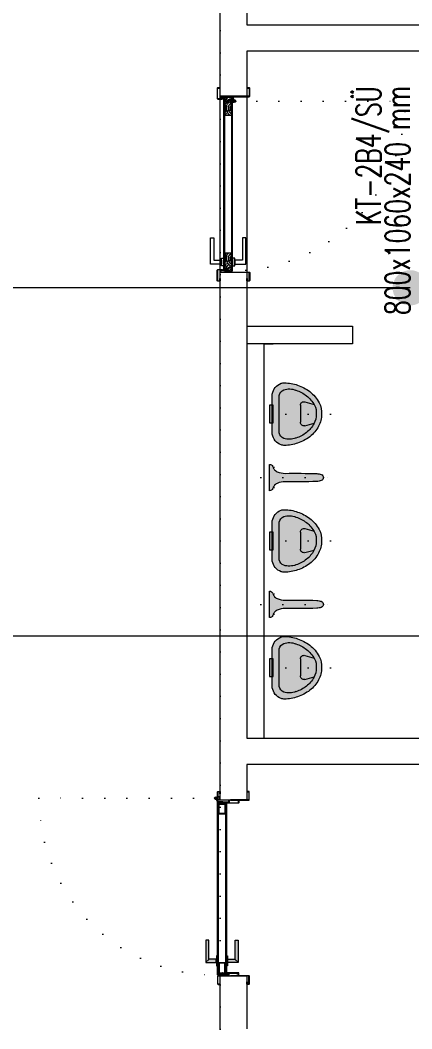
# Model space of a CAD drawing. Header units: metres. Extents: x -17822 to 152406, y -4219 to 19791.
# Drawn here: x 3547 to 3769, y 2480 to 3053 of the extents above; entities that cross this region are included whole.
import ezdxf

# ---------------------------------------------------------------- set-up
doc = ezdxf.new("R2010")
doc.units = ezdxf.units.M
doc.header["$LTSCALE"] = 100
doc.header["$MEASUREMENT"] = 0
doc.linetypes.add('DOT2', pattern=[0.125, 0, -0.125])
doc.linetypes.add('HIDDEN', pattern=[0.375, 0.25, -0.125])
doc.layers.get('0').update_dxf_attribs({"color": 9, "lineweight": 9})
for name, color, linetype, lineweight in [('00', 9, 'Continuous', 9), ('05S', 9, 'Continuous', 9), ('06B', 9, 'Continuous', 9), ('06C @ 1', 9, 'Continuous', 9), ('09', 9, 'Continuous', 9), ('10', 9, 'Continuous', 9), ('12', 9, 'Continuous', 9), ('20', 9, 'DOT2', 9), ('21_mahal200', 9, 'Continuous', 9), ('E-AYDINLATMA VE PRİZ PANOSU', 7, 'Continuous', 30), ('TEFRİŞ', 9, 'Continuous', 9)]:
    doc.layers.add(name, color=color, linetype=linetype, lineweight=lineweight)
doc.styles.add('E-YAZI', font='txttw.shx')
doc.styles.add('MuuM_TEXT-STANDART', font='ARIALN.TTF')
doc.dimstyles.new('MuuM_DIM200', dxfattribs={"dimscale": 20, "dimtxt": 2, "dimasz": 1, "dimexe": 1, "dimexo": 1, "dimgap": 1, "dimtad": 1, "dimdec": 1, "dimrnd": 0.5, "dimdsep": 46, "dimtxsty": 'MuuM_TEXT-STANDART', "dimblk": 'ARCHTICK', "dimcen": 0, "dimdle": 0.15, "dimclrd": 256, "dimclre": 256, "dimclrt": 256, "dimadec": 0, "dimazin": 0, "dimtfac": 5, "dimtdec": 1, "dimtix": 1, "dimtmove": 2, "dimatfit": 3, "dimldrblk": 'DOT', "dimfxl": 3, "dimfxlon": 1, "dimtolj": 1, "dimlwd": -1, "dimlwe": -1, "dimarcsym": 0})

# ---------------------------------------------------------------- blocks, each defined once
blk = doc.blocks.new('gr-p-barel kilitli kapı kolu')
at = {"layer": '05S'}
h = blk.add_hatch(color=256, dxfattribs=at)
h.paths.add_polyline_path([(1.300000000000181, 0.8000000000001818), (-1.300000000000181, 0.8000000000001818), (-1.300000000000181, 0.7000000000002728), (1.300000000000181, 0.7000000000007276)])
h.paths.add_polyline_path([(2.75, 0.7000000000002728), (-2.75, 0.7000000000002728), (-2.75, 0), (2.75, 0)])
h.paths.add_polyline_path([(-11.69999999999709, 4.899999999999181), (-11.699999999998, 6.700000000000728), (0.9000000000005456, 6.700000000000728), (0.8999999999996362, 0.8000000000001818), (-0.8999999999996362, 0.7999999999997272), (-0.8999999999996362, 4.90000000000009)])
at = {"flags": 128}
for points in [[(-0.8999999999996362, 0.8000000000001818), (-0.8999999999996362, 4.900000000000545), (-11.69999999999891, 4.90000000000009), (-11.69999999999891, 6.700000000000273), (0.9000000000005456, 6.700000000000728), (0.8999999999996362, 0.8000000000001818)], [(-0.8000000000001818, 5), (0.8000000000001818, 6.600000000000362)]]:
    blk.add_lwpolyline(points, dxfattribs=at)
blk.add_lwpolyline([(-2.75, 0), (-2.75, 0.6999999999998181), (2.75, 0.7000000000002728), (2.75, 0)])
blk.add_lwpolyline([(-1.300000000000181, 0.7000000000002728), (1.300000000000181, 0.7000000000002728), (1.300000000000181, 0.8000000000001818), (-1.300000000000181, 0.8000000000001818)], close=True)
blk = doc.blocks.new('prf-scr2')
at = {"linetype": 'DOT2', "ltscale": 10}
blk.add_line((0, 0.1857142500000009), (-1e-16, -1.064285649999999), dxfattribs=at)
for p, q in [((0.09163645, -0.2441290999999978), (-0.0916364500000001, -0.2046380999999997)), ((-0.0916364500000001, -0.2439350999999988), (0.09163645, -0.2834260999999969)), ((0.09163645, -0.3231106000000011), (-0.0916364500000001, -0.2836195999999972)), ((-0.0916364500000001, -0.3229165999999964), (0.09163645, -0.3624076000000003)), ((0.09163645, -0.4020920499999989), (-0.0916364500000001, -0.3626011000000005)), ((-0.0916364500000001, -0.4018980999999997), (0.09163645, -0.4413891000000035)), ((0.09163645, -0.481073749999996), (-0.0916364500000001, -0.4415827499999978)), ((-0.0916364500000001, -0.4808798000000082), (0.09163645, -0.5203708500000005)), ((0.09163645, -0.5600555500000042), (-0.0916364500000001, -0.5205644500000006)), ((-0.0916364500000001, -0.5598615499999994), (0.09163645, -0.5993525500000034)), ((0.09163645, -0.6390373000000011), (-0.0916364500000001, -0.5995462500000088)), ((-0.0916364500000001, -0.6388432500000079), (0.09163645, -0.6783342500000061)), ((0.09163645, -0.7180189000000042), (-0.0916364500000001, -0.6785278500000061)), ((-0.0916364500000001, -0.7178253000000041), (0.09163645, -0.7573160000000088)), ((0.0552420499999996, -0.8362981999999988), (-0.0804827000000004, -0.7641103499999986)), ((-0.0690517, -0.7968069000000071), (0.0552420499999996, -0.8362981999999988)), ((0.09163645, -0.1651476000000059), (0, -0.1454021000000068)), ((0, -0.184699100000006), (0.09163645, -0.2044445999999993))]:
    blk.add_line(p, q)
blk.add_lwpolyline([(0.2314285999999996, 0), (-0.2314285999999996, 0), (-0.2314285999999996, -0.0100617499999998), (-0.1200000000000003, -0.1428571000000034), (0.1200000000000003, -0.1428571499999975), (0.2314285999999996, -0.0100617499999999), (0.2314285999999996, 0)], close=True)
for points in [[(0.2314285999999996, -0.0100617499999999), (-0.2314285999999996, -0.0100617499999998)], [(-0.0916364500000001, -0.1428571059091098), (-0.0916364500000001, -0.2046379999999999), (-0.1200003499999994, -0.2210138499999971), (-0.1200003499999994, -0.227559350000007), (-0.0916364500000001, -0.2439350999999988), (-0.0916364500000001, -0.2836194999999975), (-0.1200003499999994, -0.2999953500000004), (-0.1200003499999994, -0.3065408499999989), (-0.0916364500000001, -0.3229165999999964), (-0.0916364500000001, -0.3626010000000008), (-0.1200003499999994, -0.3789767999999981), (-0.1200003499999994, -0.3855223499999965), (-0.0916364500000001, -0.4018980999999997), (-0.0916364500000001, -0.4415827000000036), (-0.1200003499999994, -0.4579585000000009), (-0.1200003499999994, -0.4645040499999994), (-0.0916364500000001, -0.4808798000000082), (-0.0916364500000001, -0.5205644500000006), (-0.1200003499999994, -0.5369402000000038), (-0.1200003499999994, -0.5434858500000077), (-0.0916364500000001, -0.5598615499999994), (-0.0916364500000001, -0.5995461500000033), (-0.1200003499999994, -0.6159219500000006), (-0.1200003499999994, -0.6224674999999991), (-0.0916364500000001, -0.6388432500000079), (-0.0916364500000001, -0.6785278500000061), (-0.1200003499999994, -0.6949041500000078), (-0.1200003499999994, -0.7014492000000077), (-0.0916364500000001, -0.7178253000000041), (-0.0916364500000001, -0.7322130000000074), (-0.0804827000000004, -0.7641103499999986), (-0.0974138499999996, -0.7738857499999995), (-0.0974138499999996, -0.7804311500000041), (-0.0690517, -0.7968069000000071), (-0.0082380000000001, -0.9441533999999989), (-1e-16, -0.95), (0.008237999999999999, -0.9441533999999989), (0.0834733999999997, -0.7555572500000495), (0.09163645, -0.7573160000000088), (0.1200003499999994, -0.7409402999999998), (0.1200003499999994, -0.7343950500000063), (0.09163645, -0.7180189000000042), (0.09163645, -0.6783342500000061), (0.1200003499999994, -0.6619585000000087), (0.1200003499999994, -0.6554130500000043), (0.09163645, -0.6390371500000072), (0.09163645, -0.5993525500000034), (0.1200003499999994, -0.5829768000000002), (0.1200003499999994, -0.5764312499999961), (0.09163645, -0.5600554500000045), (0.09163645, -0.5203708500000005), (0.1200003499999994, -0.5039951500000086), (0.1200003499999994, -0.4974494999999991), (0.09163645, -0.481073749999996), (0.09163645, -0.4413891000000035), (0.1200003499999994, -0.4250134500000002), (0.1200003499999994, -0.4184677999999963), (0.09163645, -0.4020920499999989), (0.09163645, -0.3624076000000003), (0.1200003499999994, -0.3460319499999969), (0.1200003499999994, -0.3394862999999987), (0.09163645, -0.3231106000000011), (0.09163645, -0.2834260999999969), (0.1200003499999994, -0.2670504499999993), (0.1200003499999994, -0.2605048000000067), (0.09163645, -0.2441290999999978), (0.09163645, -0.2044445999999993), (0.1200003499999994, -0.1880689500000073), (0.1200003499999994, -0.1815233000000035), (0.09163645, -0.1651476000000059), (0.09163645, -0.1428571440909536)]]:
    blk.add_lwpolyline(points)
blk = doc.blocks.new('K-SAC-01')
at = {"layer": '10'}
for points in [[(-4.599999999999454, 16.20000000000027, -0.4142135623730951), (-4.49999999999909, 16.29999999999973), (-0.0999999999989996, 16.29999999999973, -0.4142135623730951), (9.095e-13, 16.19999999999936), (9.095e-13, 5.900000000000089), (0.2000000000007276, 5.900000000000089), (0.2000000000007276, 16.19999999999936, 0.4142135623730951), (-0.0999999999989996, 16.49999999999954), (-4.49999999999909, 16.49999999999954, 0.4142135623730951), (-4.799999999999272, 16.20000000000027), (-4.799999999999272, 15.30000000000018, 0.4142135623730951), (-4.49999999999909, 15), (-3.399999999999636, 15), (-3.399999999999636, 15.19999999999981), (-4.49999999999909, 15.19999999999981, -0.4142135623730951), (-4.599999999999454, 15.30000000000018)], [(104.6000000000012, 16.20000000000027, 0.4142135623730951), (104.5000000000009, 16.29999999999973), (100.1000000000008, 16.29999999999973, 0.4142135623730951), (100.0000000000009, 16.19999999999936), (100.0000000000009, 5.900000000000089), (99.80000000000109, 5.900000000000089), (99.80000000000109, 16.19999999999936, -0.4142135623730951), (100.1000000000008, 16.49999999999954), (104.5000000000009, 16.49999999999954, -0.4142135623730951), (104.8000000000011, 16.20000000000027), (104.8000000000011, 15.30000000000018, -0.4142135623730951), (104.5000000000009, 15), (103.4000000000014, 15), (103.4000000000014, 15.19999999999981), (104.5000000000009, 15.19999999999981, 0.4142135623730951), (104.6000000000012, 15.30000000000018)], [(0.2000000000007276, 10.29999999999972, -0.4142135623730951), (0.5000000000009095, 10.59999999999991), (1.500000000000909, 10.59999999999991, -0.4142135623730951), (1.800000000001091, 10.29999999999972), (1.800000000001091, 3.90000000000009, -0.4142135623730951), (1.500000000000909, 3.599999999999909, -0.4142135623730951), (1.200000000000727, 3.90000000000009), (1.200000000000727, 4.799999999999726), (0.2000000000007276, 4.800000000000182), (0.2000000000007276, -1.199999999999818, -0.4142135623730951), (-0.0999999999994543, -1.5), (-4.49999999999909, -1.5, -0.4142135623730951), (-4.799999999999272, -1.199999999999818), (-4.799999999999272, -0.2999999999997271, -0.4142135623730951), (-4.49999999999909, 0), (-3.399999999999636, 0), (-3.399999999999636, -0.1999999999998181), (-4.49999999999909, -0.1999999999998181, 0.4142135623730951), (-4.599999999999454, -0.2999999999997271), (-4.599999999999454, -1.199999999999818, 0.4142135623724291), (-4.49999999999909, -1.300000000000181), (-0.0999999999994543, -1.299999999999727, 0.4142135623730951), (0, -1.199999999999818), (9.095e-13, 5), (1.400000000000545, 5), (1.400000000000545, 3.90000000000009, 0.4142135623730951), (1.500000000000909, 3.799999999999727, 0.4142135623730951), (1.600000000000363, 3.90000000000009), (1.600000000000363, 10.29999999999972, 0.4142135623730951), (1.500000000000909, 10.40000000000009), (0.5000000000009095, 10.40000000000009, 0.4142135623730951), (0.4000000000005457, 10.29999999999972), (0.4000000000005457, 9.40000000000009), (0.2000000000007276, 9.40000000000009)], [(99.80000000000109, 10.29999999999972, 0.4142135623730951), (99.50000000000091, 10.59999999999991), (98.50000000000091, 10.59999999999991, 0.4142135623730951), (98.20000000000073, 10.29999999999972), (98.20000000000073, 3.90000000000009, 0.4142135623730951), (98.50000000000091, 3.599999999999909, 0.4142135623730951), (98.80000000000109, 3.90000000000009), (98.80000000000109, 4.799999999999726), (99.80000000000109, 4.800000000000182), (99.80000000000109, -1.199999999999818, 0.4142135623730951), (100.1000000000012, -1.5), (104.5000000000009, -1.5, 0.4142135623730951), (104.8000000000011, -1.199999999999818), (104.8000000000011, -0.2999999999997271, 0.4142135623730951), (104.5000000000009, 0), (103.4000000000014, 0), (103.4000000000014, -0.1999999999998181), (104.5000000000009, -0.1999999999998181, -0.4142135623730951), (104.6000000000012, -0.2999999999997271), (104.6000000000012, -1.199999999999818, -0.4142135623724291), (104.5000000000009, -1.300000000000181), (100.1000000000012, -1.299999999999727, -0.4142135623730951), (100.0000000000018, -1.199999999999818), (100.0000000000009, 5), (98.60000000000127, 5), (98.60000000000127, 3.90000000000009, -0.4142135623730951), (98.50000000000091, 3.799999999999727, -0.4142135623730951), (98.40000000000143, 3.90000000000009), (98.40000000000143, 10.29999999999972, -0.4142135623730951), (98.50000000000091, 10.40000000000009), (99.50000000000091, 10.40000000000009, -0.4142135623730951), (99.60000000000127, 10.29999999999972), (99.60000000000127, 9.40000000000009), (99.80000000000109, 9.40000000000009)], [(-0.3789291877892538, -2.01380615643302), (1.000000000000909, -1.372447916059172), (1.000000000000909, 1.5), (1.200000000000727, 1.5), (1.200000000000727, -1.5), (-0.2699583792127669, -2.183697123727142, -14.79600197240014)]]:
    blk.add_lwpolyline(points, format="xyb", close=True, dxfattribs=at)
for points in [[(98.80000000000244, 0.1499999999932697), (98.80000000000244, 2.149999999993269), (99.10000000000174, 2.149999999993269), (99.10000000000174, 3.193404064993047), (1.500000000001364, 3.193404064993047), (1.500000000001364, 2.149999999993269), (1.800000000001546, 2.149999999993269), (1.800000000001546, 0.1499999999932697), (1.500000000001364, 0.1499999999932697), (1.500000000001364, 1.850000000004911), (1.200000000001182, 1.850000000004911), (1.200000000001182, 3.493404064995957), (99.40000000000099, 3.493404064995957), (99.40000000000099, 1.850000000004911), (99.10000000000174, 1.850000000004911), (99.10000000000174, 0.1499999999932697)], [(98.80000000000244, 2.149999999993269), (98.80000000000244, 0.1499999999932697), (99.40000000000099, 0.1499999999932697), (99.40000000000099, -1.500000000000909), (1.200000000001182, -1.500000000000909), (1.200000000001182, 0.1499999999932697), (1.800000000001546, 0.1499999999932697), (1.800000000001546, 2.149999999993269), (2.100000000000818, 2.149999999993269), (2.100000000000818, -0.1499999999950887), (1.500000000001364, -0.1499999999950887), (1.500000000001364, -1.199999999997999), (99.10000000000174, -1.199999999997999), (99.10000000000174, -0.1499999999950887), (98.50000000000135, -0.1499999999950887), (98.50000000000135, 2.149999999993269), (98.80000000000244, 2.149999999993269)]]:
    blk.add_lwpolyline(points, dxfattribs=at)
for points in [[(2.100000000000818, 2.99999999999909), (8.100000000000819, 2.99999999999909), (8.100000000000819, -1.000000000000909), (2.100000000000818, -1.000000000000909)], [(2.400000000001, 2.69999999999618), (7.800000000001546, 2.69999999999618), (7.800000000001546, -0.6999999999979992), (2.400000000001, -0.6999999999979992)], [(98.50000000000135, 2.99999999999909), (92.50000000000135, 2.99999999999909), (92.50000000000135, -1.000000000000909), (98.50000000000135, -1.000000000000909)], [(98.20000000000029, 2.69999999999618), (92.80000000000246, 2.69999999999618), (92.80000000000246, -0.6999999999979992), (98.20000000000029, -0.6999999999979992)]]:
    blk.add_lwpolyline(points, close=True, dxfattribs=at)
blk.add_circle((-0.9499999999989086, -2.49999349423706), 0.55, dxfattribs=at)
at = {"layer": '20', "linetype": 'HIDDEN'}
for points in [[(-0.1999999999989086, -1.299999999999727), (-0.1999999999989086, 0), (-1.699999999998908, 0), (-1.699999999998908, -1.299999999999727)], [(-0.3999999999987267, -1.990091542878417), (-0.3999999999987267, -0.2000000000002728), (-1.49999999999909, -0.2000000000002728), (-1.49999999999909, -1.990091542878417)]]:
    blk.add_lwpolyline(points, dxfattribs=at)
at = {"layer": '20'}
blk.add_lwpolyline([(-0.9499999999993632, -2.499993494238424), (-0.9499999999989086, -102.8549758667554)], dxfattribs=at)
blk.add_arc((-0.9499999999989086, -2.49999349423706), 100.3549823725184, 270, 1.513139558785166, dxfattribs=at)
at = {"layer": '06B'}
blk.add_blockref('gr-p-barel kilitli kapı kolu', (91.40000000628015, 3.506028542890817), dxfattribs=at)
at = {"layer": '06B', "xscale": -1, "rotation": 180}
blk.add_blockref('gr-p-barel kilitli kapı kolu', (91.40000000628015, -1.506028542878084), dxfattribs=at)
at = {"layer": '10', "xscale": -1, "rotation": 90}
blk.add_blockref('prf-scr2', (1.500000000001364, 0.9999999999990904), dxfattribs=at)
at = {"layer": '10', "rotation": 270}
blk.add_blockref('prf-scr2', (99.10000000000174, 1.221629659781683), dxfattribs=at)
blk = doc.blocks.new('p-kapı kolu')
for points in [[(2.200000000000045, 0), (2.200000000000045, -1.25), (-2.200000000000045, -1.25), (-2.200000000000045, 0), (2.200000000000045, 0)], [(1.225000000000136, -1.25), (1.225000000000136, -7.5), (-13.77499999999986, -7.5), (-13.77499999999986, -5.625), (-1.024999999999863, -5.625), (-1.024999999999863, -5.625), (-1.024999999999863, -1.25), (1.225000000000136, -1.25)]]:
    blk.add_lwpolyline(points)
blk = doc.blocks.new('K-AH-01')
at = {"layer": '09'}
h = blk.add_hatch(dxfattribs=at)
h.set_pattern_fill('LOGEND', color=256, scale=10, style=0)
h.set_pattern_definition([(6.999999999999999e-15, (-3944.072736891598, -2726.896589688631), (10, 10), [3, -7]), (6.999999999999999e-15, (-3944.072736891598, -2726.396589688631), (10, 10), [3, -7]), (6.999999999999999e-15, (-3943.572736891598, -2725.396589688631), (10, 10), [2, -8]), (6.999999999999999e-15, (-3943.072736891598, -2724.396589688631), (10, 10), [1.5, -8.5]), (6.999999999999999e-15, (-3943.072736891598, -2723.396589688631), (10, 10), [1, -9]), (6.999999999999999e-15, (-3945.572736891598, -2722.396589688631), (10, 10), [0.5, -2.5, 0.5, -6.5]), (6.999999999999999e-15, (-3944.072736891598, -2721.896589688631), (10, 10), [0.5, -4, 1.5, -4]), (6.999999999999999e-15, (-3942.072736891598, -2721.396589688631), (10, 10), [0.5, -0.5, 0.5, -8.5]), (6.999999999999999e-15, (-3942.572736891598, -2720.896589688631), (10, 10), [0.5, -9.5]), (6.999999999999999e-15, (-3943.072736891598, -2719.896589688631), (10, 10), [1.5, -8.5]), (6.999999999999999e-15, (-3943.072736891598, -2718.896589688631), (10, 10), [2, -8]), (6.999999999999999e-15, (-3943.572736891598, -2717.896589688631), (10, 10), [2.5, -3, 0.5, -4]), (90, (-3947.572736891597, -2723.896589688631), (-9.999999999999998, 10), [0.5, -1, 2.5, -6]), (90, (-3947.072736891598, -2722.896589688631), (-9.999999999999998, 10), [0.5, -0.5, 1.5, -7.5]), (90, (-3946.572736891598, -2718.896589688631), (-9.999999999999998, 10), [1, -9]), (90, (-3946.072736891597, -2722.896589688631), (-9.999999999999998, 10), [2, -3, 0.5, -4.5]), (90, (-3945.572736891598, -2717.396589688631), (-9.999999999999998, 10), [0.5, -9.5]), (90, (-3945.072736891598, -2722.396589688631), (-9.999999999999998, 10), [1.5, -8.5]), (90, (-3944.072736891598, -2721.896589688631), (-9.999999999999998, 10), [1, -9]), (90, (-3943.072736891598, -2721.896589688631), (-9.999999999999998, 10), [0.5, -1.5, 1.5, -6.5]), (90, (-3942.572736891598, -2721.396589688631), (-9.999999999999998, 10), [0.5, -9.5]), (90, (-3942.072736891598, -2723.396589688631), (-9.999999999999998, 10), [1.4, -8.6]), (90, (-3941.572736891598, -2725.396589688631), (-9.999999999999998, 10), [1, -9]), (90, (-3940.572736891598, -2721.396589688631), (-9.999999999999998, 10), [0.5, -9.5]), (90, (-3939.572736891598, -2721.896589688631), (-9.999999999999998, 10), [1.5, -8.5]), (90, (-3938.572736891598, -2721.896589688631), (-9.999999999999998, 10), [1.5, -8.5]), (45, (-3940.072736891598, -2725.896589688631), (1.1e-15, 10.00000000019025), [0.7071000000000001, -0.7071000000000001, 0.7071000000000001, -12.02083562]), (45, (-3942.072736891598, -2723.396589688631), (1.1e-15, 10.00000000019025), [1.4142, -12.72793562]), (45, (-3946.072736891597, -2718.396589688631), (1.1e-15, 10.00000000019025), [1.4142, -12.72793562]), (45, (-3944.072736891598, -2720.896589688631), (1.1e-15, 10.00000000019025), [1.4142, -12.72793562]), (45, (-3943.572736891598, -2722.896589688631), (1.1e-15, 10.00000000019025), [1.4142, -12.72793562]), (45, (-3940.572736891598, -2724.896589688631), (1.1e-15, 10.00000000019025), [1.4142, -12.72793562]), (45, (-3941.572736891598, -2724.396589688631), (1.1e-15, 10.00000000019025), [2.12132, -12.02081562]), (45, (-3944.572736891597, -2719.896589688631), (1.1e-15, 10.00000000019025), [0.7071000000000001, -13.43503562]), (45, (-3945.072736891598, -2718.896589688631), (1.1e-15, 10.00000000019025), [0.7071000000000001, -13.43503562]), (45, (-3941.072736891598, -2718.896589688631), (1.1e-15, 10.00000000019025), [0.7071000000000001, -13.43503562]), (45, (-3945.072736891598, -2723.896589688631), (1.1e-15, 10.00000000019025), [0.7071000000000001, -13.43503562]), (45, (-3939.572736891598, -2720.396589688631), (1.1e-15, 10.00000000019025), [0.7071000000000001, -13.43503562]), (45, (-3943.072736891598, -2721.396589688631), (1.1e-15, 10.00000000019025), [0.7071000000000001, -13.43503562]), (45, (-3942.072736891598, -2720.396589688631), (1.1e-15, 10.00000000019025), [0.7071000000000001, -13.43503562]), (135, (-3942.572736891598, -2722.396589688631), (-10.00000000019025, 1.1e-15), [0.7071000000000001, -0.7071000000000001, 2.12132, -10.60661562]), (135, (-3941.072736891598, -2722.396589688631), (-10.00000000019025, 1.1e-15), [0.7071000000000001, -13.43503562]), (135, (-3941.072736891598, -2725.896589688631), (-10.00000000019025, 1.1e-15), [0.7071000000000001, -13.43503562]), (135, (-3943.072736891598, -2723.396589688631), (-10.00000000019025, 1.1e-15), [0.7071000000000001, -13.43503562]), (135, (-3941.572736891598, -2721.396589688631), (-10.00000000019025, 1.1e-15), [0.7071000000000001, -13.43503562]), (135, (-3944.072736891598, -2723.896589688631), (-10.00000000019025, 1.1e-15), [0.7071000000000001, -13.43503562]), (135, (-3940.072736891598, -2723.896589688631), (-10.00000000019025, 1.1e-15), [0.7071000000000001, -13.43503562]), (135, (-3947.072736891598, -2726.896589688631), (-10.00000000019025, 1.1e-15), [0.7071000000000001, -13.43503562]), (135, (-3946.572736891598, -2726.396589688631), (-10.00000000019025, 1.1e-15), [1.4142, -12.72793562]), (135, (-3946.072736891597, -2725.896589688631), (-10.00000000019025, 1.1e-15), [1.4142, -12.72793562]), (135, (-3945.072736891598, -2725.896589688631), (-10.00000000019025, 1.1e-15), [1.4142, -12.72793562]), (135, (-3944.572736891597, -2724.896589688631), (-10.00000000019025, 1.1e-15), [1.4142, -12.72793562]), (135, (-3940.572736891598, -2720.896589688631), (-10.00000000019025, 1.1e-15), [1.4142, -12.72793562]), (135, (-3938.572736891598, -2725.896589688631), (-10.00000000019025, 1.1e-15), [1.4142, -12.72793562]), (135, (-3938.072736891598, -2717.896589688631), (-10.00000000019025, 1.1e-15), [1.4142, -12.72793562]), (135, (-3938.072736891598, -2718.896589688631), (-10.00000000019025, 1.1e-15), [1.4142, -12.72793562]), (135, (-3939.072736891598, -2719.396589688631), (-10.00000000019025, 1.1e-15), [1.4142, -12.72793562]), (135, (-3946.072736891597, -2719.396589688631), (-10.00000000019025, 1.1e-15), [2.12132, -12.02081562]), (135, (-3939.572736891598, -2720.396589688631), (-10.00000000019025, 1.1e-15), [2.12132, -12.02081562]), (26.56505120000004, (-3945.072736891598, -2717.396589688631), (10.00000000000094, 4.0006448e-09), [1.117999999999999, -21.24267976999998]), (26.56505120000004, (-3945.072736891598, -2722.396589688631), (10.00000000000094, 4.0006448e-09), [1.117999999999999, -21.24267976999998]), (26.56505120000004, (-3944.072736891598, -2719.396589688631), (10.00000000000094, 4.0006448e-09), [1.117999999999999, -21.24267976999998]), (26.56505120000004, (-3941.072736891598, -2726.396589688631), (10.00000000000094, 4.0006448e-09), [1.117999999999999, -21.24267976999998]), (26.56505120000004, (-3941.572736891598, -2725.396589688631), (10.00000000000094, 4.0006448e-09), [1.117999999999999, -21.24267976999998]), (26.56505120000004, (-3944.572736891597, -2723.396589688631), (10.00000000000094, 4.0006448e-09), [1.117999999999999, -21.24267976999998]), (26.56505120000004, (-3944.572736891597, -2718.396589688631), (10.00000000000094, 4.0006448e-09), [1.117999999999999, -21.24267976999998]), (26.56505120000004, (-3941.572736891598, -2721.396589688631), (10.00000000000094, 4.0006448e-09), [2.235999999999998, -20.12467976999999]), (63.43494882, (-3941.572736891598, -2719.896589688631), (5.099865e-10, 10.00000000000094), [1.117999999999983, -21.24267976999973]), (63.43494882, (-3940.072736891598, -2722.896589688631), (5.099865e-10, 10.00000000000094), [1.117999999999983, -21.24267976999973]), (63.43494882, (-3945.072736891598, -2720.896589688631), (5.099865e-10, 10.00000000000094), [1.117999999999983, -21.24267976999973]), (63.43494882, (-3947.072736891598, -2720.396589688631), (5.099865e-10, 10.00000000000094), [1.117999999999983, -21.24267976999973]), (63.43494882, (-3941.072736891598, -2722.396589688631), (5.099865e-10, 10.00000000000094), [1.117999999999983, -21.24267976999973]), (63.43494882, (-3942.072736891598, -2722.396589688631), (5.099865e-10, 10.00000000000094), [1.117999999999983, -21.24267976999973]), (63.43494882, (-3946.072736891597, -2720.896589688631), (5.099865e-10, 10.00000000000094), [2.235999999999966, -20.12467976999973]), (63.43494882, (-3938.572736891598, -2724.396589688631), (5.099865e-10, 10.00000000000094), [2.235999999999966, -20.12467976999973]), (63.43494882, (-3939.572736891598, -2723.896589688631), (5.099865e-10, 10.00000000000094), [2.235999999999966, -20.12467976999973]), (116.5650512, (-3947.572736891597, -2725.396589688631), (-4.0006481e-09, 10.00000000000094), [1.11799999999998, -21.24267976999968]), (116.5650512, (-3947.572736891597, -2719.896589688631), (-4.0006481e-09, 10.00000000000094), [1.11799999999998, -21.24267976999968]), (116.5650512, (-3945.572736891598, -2726.896589688631), (-4.0006481e-09, 10.00000000000094), [1.11799999999998, -21.24267976999968]), (116.5650512, (-3946.572736891598, -2717.896589688631), (-4.0006481e-09, 10.00000000000094), [1.11799999999998, -21.24267976999968]), (116.5650512, (-3945.572736891598, -2723.896589688631), (-4.0006481e-09, 10.00000000000094), [1.11799999999998, -21.24267976999968]), (116.5650512, (-3943.572736891598, -2722.896589688631), (-4.0006481e-09, 10.00000000000094), [1.11799999999998, -21.24267976999968]), (116.5650512, (-3942.572736891598, -2720.896589688631), (-4.0006481e-09, 10.00000000000094), [1.11799999999998, -21.24267976999968]), (116.5650512, (-3947.072736891598, -2724.896589688631), (3.2114651033e-06, 10.00000160773382), [1.11799999999998, -21.24267976999968]), (116.5650512, (-3944.572736891597, -2723.396589688631), (-4.0006481e-09, 10.00000000000094), [1.11799999999998, -21.24267976999968]), (116.5650512, (-3941.572736891598, -2724.396589688631), (-4.0006481e-09, 10.00000000000094), [1.11799999999998, -21.24267976999968]), (116.5650512, (-3940.572736891598, -2723.396589688631), (-4.0006481e-09, 10.00000000000094), [1.11799999999998, -21.24267976999968]), (116.5650512, (-3938.572736891598, -2720.396589688631), (-4.0006481e-09, 10.00000000000094), [1.11799999999998, -21.24267976999968]), (116.5650512, (-3946.072736891597, -2717.396589688631), (-4.0006481e-09, 10.00000000000094), [1.11799999999998, -21.24267976999968]), (116.5650512, (-3947.572736891597, -2717.896589688631), (-4.0006481e-09, 10.00000000000094), [2.23599999999996, -20.12467976999969]), (116.5650512, (-3946.072736891597, -2724.896589688631), (-4.0006481e-09, 10.00000000000094), [2.23599999999996, -20.12467976999969]), (153.43494882, (-3947.572736891597, -2726.396589688631), (-10.00000000000094, 5.099898e-10), [1.117999999999999, -21.24267976999999]), (153.43494882, (-3939.072736891598, -2726.896589688631), (-10.00000000000094, 5.099898e-10), [1.117999999999999, -21.24267976999999]), (153.43494882, (-3939.572736891598, -2721.896589688631), (-10.00000000000094, 5.099898e-10), [1.117999999999999, -21.24267976999999]), (153.43494882, (-3943.572736891598, -2725.396589688631), (-10.00000000000094, 5.099898e-10), [1.117999999999999, -21.24267976999999]), (153.43494882, (-3944.072736891598, -2726.396589688631), (-10.00000000000094, 5.099898e-10), [1.117999999999999, -21.24267976999999]), (153.43494882, (-3943.072736891598, -2724.396589688631), (-10.00000000000094, 5.099898e-10), [1.117999999999999, -21.24267976999999]), (153.43494882, (-3940.072736891598, -2718.396589688631), (-10.00000000000094, 5.099898e-10), [1.117999999999999, -21.24267976999999]), (153.43494882, (-3939.072736891598, -2717.896589688631), (-10.00000000000094, 5.099898e-10), [2.235999999999998, -20.12467977])])
h.paths.add_polyline_path([(10.76660846558661, 6.458551890495527), (10.76660846558661, 2.459261130652976), (0.7666084655866144, 2.458551890495527), (0.7666084655866144, 6.458551890495527)])
h = blk.add_hatch(dxfattribs=at)
h.set_pattern_fill('LOGEND', color=256, scale=10, style=0)
h.set_pattern_definition([(6.999999999999999e-15, (-3938.781316352499, -2726.896589688585), (10, 10), [3, -7]), (6.999999999999999e-15, (-3938.781316352499, -2726.396589688584), (10, 10), [3, -7]), (6.999999999999999e-15, (-3938.281316352499, -2725.396589688585), (10, 10), [2, -8]), (6.999999999999999e-15, (-3937.781316352499, -2724.396589688585), (10, 10), [1.5, -8.5]), (6.999999999999999e-15, (-3937.781316352499, -2723.396589688585), (10, 10), [1, -9]), (6.999999999999999e-15, (-3940.281316352499, -2722.396589688584), (10, 10), [0.5, -2.5, 0.5, -6.5]), (6.999999999999999e-15, (-3938.781316352499, -2721.896589688585), (10, 10), [0.5, -4, 1.5, -4]), (6.999999999999999e-15, (-3936.781316352499, -2721.396589688584), (10, 10), [0.5, -0.5, 0.5, -8.5]), (6.999999999999999e-15, (-3937.281316352499, -2720.896589688584), (10, 10), [0.5, -9.5]), (6.999999999999999e-15, (-3937.781316352499, -2719.896589688584), (10, 10), [1.5, -8.5]), (6.999999999999999e-15, (-3937.781316352499, -2718.896589688585), (10, 10), [2, -8]), (6.999999999999999e-15, (-3938.281316352499, -2717.896589688584), (10, 10), [2.5, -3, 0.5, -4]), (90, (-3942.281316352499, -2723.896589688584), (-9.999999999999998, 10), [0.5, -1, 2.5, -6]), (90, (-3941.781316352499, -2722.896589688585), (-9.999999999999998, 10), [0.5, -0.5, 1.5, -7.5]), (90, (-3941.281316352499, -2718.896589688585), (-9.999999999999998, 10), [1, -9]), (90, (-3940.781316352499, -2722.896589688585), (-9.999999999999998, 10), [2, -3, 0.5, -4.5]), (90, (-3940.281316352499, -2717.396589688584), (-9.999999999999998, 10), [0.5, -9.5]), (90, (-3939.781316352499, -2722.396589688584), (-9.999999999999998, 10), [1.5, -8.5]), (90, (-3938.781316352499, -2721.896589688585), (-9.999999999999998, 10), [1, -9]), (90, (-3937.781316352499, -2721.896589688585), (-9.999999999999998, 10), [0.5, -1.5, 1.5, -6.5]), (90, (-3937.281316352499, -2721.396589688584), (-9.999999999999998, 10), [0.5, -9.5]), (90, (-3936.781316352499, -2723.396589688585), (-9.999999999999998, 10), [1.4, -8.6]), (90, (-3936.281316352499, -2725.396589688585), (-9.999999999999998, 10), [1, -9]), (90, (-3935.281316352499, -2721.396589688584), (-9.999999999999998, 10), [0.5, -9.5]), (90, (-3934.281316352499, -2721.896589688585), (-9.999999999999998, 10), [1.5, -8.5]), (90, (-3933.281316352499, -2721.896589688585), (-9.999999999999998, 10), [1.5, -8.5]), (45, (-3934.781316352499, -2725.896589688585), (1.1e-15, 10.00000000019025), [0.7071000000000001, -0.7071000000000001, 0.7071000000000001, -12.02083562]), (45, (-3936.781316352499, -2723.396589688585), (1.1e-15, 10.00000000019025), [1.4142, -12.72793562]), (45, (-3940.781316352499, -2718.396589688584), (1.1e-15, 10.00000000019025), [1.4142, -12.72793562]), (45, (-3938.781316352499, -2720.896589688584), (1.1e-15, 10.00000000019025), [1.4142, -12.72793562]), (45, (-3938.281316352499, -2722.896589688585), (1.1e-15, 10.00000000019025), [1.4142, -12.72793562]), (45, (-3935.281316352499, -2724.896589688584), (1.1e-15, 10.00000000019025), [1.4142, -12.72793562]), (45, (-3936.281316352499, -2724.396589688585), (1.1e-15, 10.00000000019025), [2.12132, -12.02081562]), (45, (-3939.281316352499, -2719.896589688584), (1.1e-15, 10.00000000019025), [0.7071000000000001, -13.43503562]), (45, (-3939.781316352499, -2718.896589688585), (1.1e-15, 10.00000000019025), [0.7071000000000001, -13.43503562]), (45, (-3935.781316352499, -2718.896589688585), (1.1e-15, 10.00000000019025), [0.7071000000000001, -13.43503562]), (45, (-3939.781316352499, -2723.896589688584), (1.1e-15, 10.00000000019025), [0.7071000000000001, -13.43503562]), (45, (-3934.281316352499, -2720.396589688585), (1.1e-15, 10.00000000019025), [0.7071000000000001, -13.43503562]), (45, (-3937.781316352499, -2721.396589688584), (1.1e-15, 10.00000000019025), [0.7071000000000001, -13.43503562]), (45, (-3936.781316352499, -2720.396589688585), (1.1e-15, 10.00000000019025), [0.7071000000000001, -13.43503562]), (135, (-3937.281316352499, -2722.396589688584), (-10.00000000019025, 1.1e-15), [0.7071000000000001, -0.7071000000000001, 2.12132, -10.60661562]), (135, (-3935.781316352499, -2722.396589688584), (-10.00000000019025, 1.1e-15), [0.7071000000000001, -13.43503562]), (135, (-3935.781316352499, -2725.896589688585), (-10.00000000019025, 1.1e-15), [0.7071000000000001, -13.43503562]), (135, (-3937.781316352499, -2723.396589688585), (-10.00000000019025, 1.1e-15), [0.7071000000000001, -13.43503562]), (135, (-3936.281316352499, -2721.396589688584), (-10.00000000019025, 1.1e-15), [0.7071000000000001, -13.43503562]), (135, (-3938.781316352499, -2723.896589688584), (-10.00000000019025, 1.1e-15), [0.7071000000000001, -13.43503562]), (135, (-3934.781316352499, -2723.896589688584), (-10.00000000019025, 1.1e-15), [0.7071000000000001, -13.43503562]), (135, (-3941.781316352499, -2726.896589688585), (-10.00000000019025, 1.1e-15), [0.7071000000000001, -13.43503562]), (135, (-3941.281316352499, -2726.396589688584), (-10.00000000019025, 1.1e-15), [1.4142, -12.72793562]), (135, (-3940.781316352499, -2725.896589688585), (-10.00000000019025, 1.1e-15), [1.4142, -12.72793562]), (135, (-3939.781316352499, -2725.896589688585), (-10.00000000019025, 1.1e-15), [1.4142, -12.72793562]), (135, (-3939.281316352499, -2724.896589688584), (-10.00000000019025, 1.1e-15), [1.4142, -12.72793562]), (135, (-3935.281316352499, -2720.896589688584), (-10.00000000019025, 1.1e-15), [1.4142, -12.72793562]), (135, (-3933.281316352499, -2725.896589688585), (-10.00000000019025, 1.1e-15), [1.4142, -12.72793562]), (135, (-3932.781316352499, -2717.896589688584), (-10.00000000019025, 1.1e-15), [1.4142, -12.72793562]), (135, (-3932.781316352499, -2718.896589688585), (-10.00000000019025, 1.1e-15), [1.4142, -12.72793562]), (135, (-3933.781316352499, -2719.396589688584), (-10.00000000019025, 1.1e-15), [1.4142, -12.72793562]), (135, (-3940.781316352499, -2719.396589688584), (-10.00000000019025, 1.1e-15), [2.12132, -12.02081562]), (135, (-3934.281316352499, -2720.396589688585), (-10.00000000019025, 1.1e-15), [2.12132, -12.02081562]), (26.56505120000004, (-3939.781316352499, -2717.396589688584), (10.00000000000094, 4.0006448e-09), [1.117999999999999, -21.24267976999998]), (26.56505120000004, (-3939.781316352499, -2722.396589688584), (10.00000000000094, 4.0006448e-09), [1.117999999999999, -21.24267976999998]), (26.56505120000004, (-3938.781316352499, -2719.396589688584), (10.00000000000094, 4.0006448e-09), [1.117999999999999, -21.24267976999998]), (26.56505120000004, (-3935.781316352499, -2726.396589688584), (10.00000000000094, 4.0006448e-09), [1.117999999999999, -21.24267976999998]), (26.56505120000004, (-3936.281316352499, -2725.396589688585), (10.00000000000094, 4.0006448e-09), [1.117999999999999, -21.24267976999998]), (26.56505120000004, (-3939.281316352499, -2723.396589688585), (10.00000000000094, 4.0006448e-09), [1.117999999999999, -21.24267976999998]), (26.56505120000004, (-3939.281316352499, -2718.396589688584), (10.00000000000094, 4.0006448e-09), [1.117999999999999, -21.24267976999998]), (26.56505120000004, (-3936.281316352499, -2721.396589688584), (10.00000000000094, 4.0006448e-09), [2.235999999999998, -20.12467976999999]), (63.43494882, (-3936.281316352499, -2719.896589688584), (5.099865e-10, 10.00000000000094), [1.117999999999983, -21.24267976999973]), (63.43494882, (-3934.781316352499, -2722.896589688585), (5.099865e-10, 10.00000000000094), [1.117999999999983, -21.24267976999973]), (63.43494882, (-3939.781316352499, -2720.896589688584), (5.099865e-10, 10.00000000000094), [1.117999999999983, -21.24267976999973]), (63.43494882, (-3941.781316352499, -2720.396589688585), (5.099865e-10, 10.00000000000094), [1.117999999999983, -21.24267976999973]), (63.43494882, (-3935.781316352499, -2722.396589688584), (5.099865e-10, 10.00000000000094), [1.117999999999983, -21.24267976999973]), (63.43494882, (-3936.781316352499, -2722.396589688584), (5.099865e-10, 10.00000000000094), [1.117999999999983, -21.24267976999973]), (63.43494882, (-3940.781316352499, -2720.896589688584), (5.099865e-10, 10.00000000000094), [2.235999999999967, -20.12467976999974]), (63.43494882, (-3933.281316352499, -2724.396589688585), (5.099865e-10, 10.00000000000094), [2.235999999999967, -20.12467976999974]), (63.43494882, (-3934.281316352499, -2723.896589688584), (5.099865e-10, 10.00000000000094), [2.235999999999967, -20.12467976999974]), (116.5650512, (-3942.281316352499, -2725.396589688585), (-4.0006481e-09, 10.00000000000094), [1.11799999999998, -21.24267976999969]), (116.5650512, (-3942.281316352499, -2719.896589688584), (-4.0006481e-09, 10.00000000000094), [1.11799999999998, -21.24267976999969]), (116.5650512, (-3940.281316352499, -2726.896589688585), (-4.0006481e-09, 10.00000000000094), [1.11799999999998, -21.24267976999969]), (116.5650512, (-3941.281316352499, -2717.896589688584), (-4.0006481e-09, 10.00000000000094), [1.11799999999998, -21.24267976999969]), (116.5650512, (-3940.281316352499, -2723.896589688584), (-4.0006481e-09, 10.00000000000094), [1.11799999999998, -21.24267976999969]), (116.5650512, (-3938.281316352499, -2722.896589688585), (-4.0006481e-09, 10.00000000000094), [1.11799999999998, -21.24267976999969]), (116.5650512, (-3937.281316352499, -2720.896589688584), (-4.0006481e-09, 10.00000000000094), [1.11799999999998, -21.24267976999969]), (116.5650512, (-3941.781316352499, -2724.896589688584), (3.2114651033e-06, 10.00000160773382), [1.11799999999998, -21.24267976999969]), (116.5650512, (-3939.281316352499, -2723.396589688585), (-4.0006481e-09, 10.00000000000094), [1.11799999999998, -21.24267976999969]), (116.5650512, (-3936.281316352499, -2724.396589688585), (-4.0006481e-09, 10.00000000000094), [1.11799999999998, -21.24267976999969]), (116.5650512, (-3935.281316352499, -2723.396589688585), (-4.0006481e-09, 10.00000000000094), [1.11799999999998, -21.24267976999969]), (116.5650512, (-3933.281316352499, -2720.396589688585), (-4.0006481e-09, 10.00000000000094), [1.11799999999998, -21.24267976999969]), (116.5650512, (-3940.781316352499, -2717.396589688584), (-4.0006481e-09, 10.00000000000094), [1.11799999999998, -21.24267976999969]), (116.5650512, (-3942.281316352499, -2717.896589688584), (-4.0006481e-09, 10.00000000000094), [2.235999999999961, -20.12467976999969]), (116.5650512, (-3940.781316352499, -2724.896589688584), (-4.0006481e-09, 10.00000000000094), [2.235999999999961, -20.12467976999969]), (153.43494882, (-3942.281316352499, -2726.396589688584), (-10.00000000000094, 5.099898e-10), [1.117999999999999, -21.24267976999999]), (153.43494882, (-3933.781316352499, -2726.896589688585), (-10.00000000000094, 5.099898e-10), [1.117999999999999, -21.24267976999999]), (153.43494882, (-3934.281316352499, -2721.896589688585), (-10.00000000000094, 5.099898e-10), [1.117999999999999, -21.24267976999999]), (153.43494882, (-3938.281316352499, -2725.396589688585), (-10.00000000000094, 5.099898e-10), [1.117999999999999, -21.24267976999999]), (153.43494882, (-3938.781316352499, -2726.396589688584), (-10.00000000000094, 5.099898e-10), [1.117999999999999, -21.24267976999999]), (153.43494882, (-3937.781316352499, -2724.396589688585), (-10.00000000000094, 5.099898e-10), [1.117999999999999, -21.24267976999999]), (153.43494882, (-3934.781316352499, -2718.396589688584), (-10.00000000000094, 5.099898e-10), [1.117999999999999, -21.24267976999999]), (153.43494882, (-3933.781316352499, -2717.896589688584), (-10.00000000000094, 5.099898e-10), [2.235999999999998, -20.12467977])])
h.paths.add_polyline_path([(89.05805075810167, 2.465147825551412), (89.05805075810167, 6.464438585393963), (99.05805075810169, 6.465147825551412), (99.05805075810169, 2.465147825551412)])
at = {"layer": '10'}
for points in [[(-0.4443611493825302, -1.699999999999818), (1.300000000001091, -1.699999999999818, 0.4142135623730951), (1.600000000000363, -1.399999999999636), (1.600000000000363, 1.099999999999909, 0.4142135623730951), (1.300000000001091, 1.40000000000009, 0.4142135623730951), (1, 1.099999999999909), (1, 0.2000000000002728), (0.2000000000007276, 0.2000000000002728), (0.2000000001498847, 16.39999999989641, 0.4142135623730951), (-0.0999999998530257, 16.69999999989659), (-4.599999999853026, 16.69999999989613, 0.4142135623730951), (-4.899999999852298, 16.39999999989641), (-4.899999999852298, 15.29999999989604, 0.4142135623730951), (-4.599999999853026, 14.99999999989632), (-3.499999999850842, 14.99999999989632), (-3.499999999850842, 15.19999999989613), (-4.599999999853026, 15.19999999989613, -0.4142135623730951), (-4.69999999985157, 15.29999999989604), (-4.69999999985157, 16.39999999989641, -0.4142135623730951), (-4.599999999853026, 16.49999999989631), (-0.1999999998515705, 16.49999999989631), (-0.0999999998530257, 16.49999999989631, -0.4142135623730951), (1.491571e-10, 16.39999999989641), (0, 0), (1.200000000000727, 0), (1.200000000000727, 1.099999999999909, -0.4142135623730951), (1.300000000001091, 1.200000000000272, -0.4142135623730951), (1.399999999999636, 1.099999999999909), (1.399999999999636, -1.399999999999636, -0.4142135623730951), (1.300000000001091, -1.5), (-0.4443611493825302, -1.5), (-4.600000000000363, -1.5, -0.4142135623730951), (-4.699999999998908, -1.40000000000009), (-4.699999999998908, -0.3000000000001819, -0.4142135623730951), (-4.600000000000363, -0.1999999999998181), (-3.5, -0.1999999999998181), (-3.5, 0), (-4.600000000000363, 0, 0.4142135623730951), (-4.899999999999637, -0.3000000000001819), (-4.899999999999637, -1.40000000000009, 0.4142135623730951), (-4.600000000000363, -1.699999999999818)], [(100.4443611494716, -1.699999999953433), (98.70000000008804, -1.699999999953433, -0.4142135623730951), (98.40000000008878, -1.399999999953251), (98.40000000008878, 1.100000000046293, -0.4142135623730951), (98.70000000008804, 1.400000000046475, -0.4142135623730951), (99.00000000008914, 1.100000000046293), (99.00000000008914, 0.2000000000466571), (99.8000000000884, 0.2000000000466571), (99.80000000023573, 16.39999999994279, -0.4142135623730951), (100.1000000002386, 16.69999999994297), (104.6000000002386, 16.69999999994252, -0.4142135623730951), (104.9000000002379, 16.39999999994279), (104.9000000002379, 15.29999999994243, -0.4142135623730951), (104.6000000002386, 14.9999999999427), (103.5000000002364, 14.9999999999427), (103.5000000002364, 15.19999999994252), (104.6000000002386, 15.19999999994252, 0.4142135623730951), (104.7000000002372, 15.29999999994243), (104.7000000002372, 16.39999999994279, 0.4142135623730951), (104.6000000002386, 16.4999999999427), (100.2000000002372, 16.4999999999427), (100.1000000002386, 16.4999999999427, 0.4142135623730951), (100.0000000002364, 16.39999999994279), (100.0000000000891, 4.63842e-11), (98.8000000000884, 4.63842e-11), (98.8000000000884, 1.100000000046293, 0.4142135623730951), (98.70000000008804, 1.200000000046657, 0.4142135623730951), (98.6000000000895, 1.100000000046293), (98.6000000000895, -1.399999999953251, 0.4142135623730951), (98.70000000008804, -1.499999999953615), (100.4443611494716, -1.499999999953615), (104.6000000000895, -1.499999999953615, 0.4142135623730951), (104.700000000088, -1.399999999953706), (104.700000000088, -0.2999999999537977, 0.4142135623730951), (104.6000000000895, -0.1999999999534339), (103.5000000000891, -0.1999999999534339), (103.5000000000891, 4.63842e-11), (104.6000000000895, 4.63842e-11, -0.4142135623730951), (104.9000000000887, -0.2999999999537977), (104.9000000000887, -1.399999999953706, -0.4142135623730951), (104.6000000000895, -1.699999999953433)], [(2.145537653377687, 7.599910130869375), (0.7666084655866144, 6.958551890495527), (0.7666084655866144, 4.086103974437264), (0.5666084655895248, 4.086103974437264), (0.5666084655895248, 7.086103974437264), (2.036566844803019, 7.769801098163497, -14.79600197240014)]]:
    blk.add_lwpolyline(points, format="xyb", close=True, dxfattribs=at)
blk.add_circle((2.716608465587341, 8.086097468674325), 0.55, dxfattribs=at)
at = {"layer": '12'}
for points in [[(0.7666084655866144, 6.458551890495527), (99.05805075810169, 6.465147825551412), (99.05805075810169, 6.965147825551412), (0.7666084655866144, 6.958551890495527)], [(0.7666084655866144, 2.458551890495527), (10.76660846558661, 2.458551890495527), (10.76660846558661, 6.458551890495527), (0.7666084655866144, 6.458551890495527)], [(89.05805075810167, 2.458553851196938), (99.05805075810169, 2.458551890541912), (99.05805075810169, 6.465147825551412), (89.05805075810167, 6.465147825551412)], [(0.7666084655866144, 2.458551890495527), (99.05805075810169, 2.458551890541912), (99.05810749731428, 1.958551890541912), (0.7666084655866144, 1.958551890495527)]]:
    blk.add_lwpolyline(points, close=True, dxfattribs=at)
at = {"layer": '20'}
blk.add_lwpolyline([(2.716608465587341, 8.086097468667957), (2.716608465587341, 105.230649514639)], dxfattribs=at)
at = {"layer": '20', "linetype": 'HIDDEN'}
for points in [[(1.966608465587341, 6.886103974436537), (1.966608465587341, 5.386103974436537), (3.466608465587341, 5.386103974436537), (3.466608465587341, 6.886103974436537)], [(2.166608465588069, 7.576195517314317), (2.166608465588069, 5.586103974437264), (3.266608465586614, 5.586103974437264), (3.266608465586614, 7.576195517314317)]]:
    blk.add_lwpolyline(points, dxfattribs=at)
at = {"layer": '20'}
blk.add_arc((0.7666084655866144, 6.958551890495527), 98.29144251382813, 357.0841551778868, 88.86323674291442, dxfattribs=at)
at = {"layer": '06C @ 1', "xscale": -1, "rotation": 180}
blk.add_blockref('p-kapı kolu', (94.05703386649837, 6.965149786207802), dxfattribs=at)
at = {"layer": '06C @ 1'}
blk.add_blockref('p-kapı kolu', (94.05703386649837, 1.958551890540547), dxfattribs=at)
blk = doc.blocks.new('_ArchTick')
at = {"color": 0, "linetype": 'ByBlock', "const_width": 0.15}
blk.add_lwpolyline([(-0.5, -0.5), (0.5, 0.5)], dxfattribs=at)
blk = doc.blocks.new('_Dot')
at = {"color": 0, "linetype": 'ByBlock', "lineweight": -2}
blk.add_line((-0.5, 0), (-1, 0), dxfattribs=at)
at = {"color": 0, "linetype": 'ByBlock', "const_width": 0.5}
blk.add_lwpolyline([(-0.25, 0, 1), (0.25, 0, 1)], format="xyb", close=True, dxfattribs=at)
blk = doc.blocks.new('San-p-uripart')
at = {"layer": '05S'}
h = blk.add_hatch(color=256, dxfattribs=at)
edge = h.paths.add_edge_path()
edge.add_line((0, 0), (-7.502701282911726, 0))
edge.add_arc((-5.709877322929968, -0.0991818855945894), 1.795565314299233, 176.8335336137003, 251.0946557253123)
edge.add_arc((-8.442650596654858, -8.078530705955927), 6.638772677657441, 57.0297629489329, 71.09465572531082, ccw=False)
edge.add_arc((-7.040729375654334, -5.917304325401346), 4.062674353079212, 23.36070373810901, 57.02976294893671, ccw=False)
edge.add_arc((-13.70585418392875, -8.796135696042256), 11.32294699055403, -0.7682051098128113, 23.360703738108384, ccw=False)
edge.add_arc((402.5469214286236, -14.37746602216248), 404.967245607545, 179.231794890187, 181.7550775583132)
edge.add_arc((11.77246903945706, -25.27573944187134), 14.08342795668617, 186.1332779337883, 196.4356805880288)
edge.add_arc((0.2055674033981631, -28.52261435773835), 2.076566262679214, 200.8138809635047, 264.3187619893651)
edge.add_arc((-0.2055674033981631, -28.52261435773835), 2.076566262679214, 275.6812380106349, 339.1861190364953)
edge.add_arc((-11.77246903945706, -25.27573944187134), 14.08342795668617, 343.5643194119712, 353.8667220662117)
edge.add_arc((-402.5469214286236, -14.37746602216248), 404.967245607545, 358.2449224416866, 360.768205109813)
edge.add_arc((13.70585418392875, -8.796135696042256), 11.32294699055404, 156.6392962618916, 180.7682051098129, ccw=False)
edge.add_arc((7.040729375654334, -5.917304325401346), 4.062674353079213, 122.9702370510633, 156.639296261891, ccw=False)
edge.add_arc((8.442650596654858, -8.078530705955927), 6.638772677657441, 108.90534427468921, 122.97023705106719, ccw=False)
edge.add_arc((5.709877322929968, -0.0991818855945894), 1.795565314299232, 288.9053442746877, 363.1664663862996)
edge.add_line((7.502701282912312, 0), (5.853095785823825e-13, 0))
at = {"linetype": 'DOT2'}
for p, q in [((-5.770817504173462, -2.733077667144243), (-5.770817504173462, 3.350195222110413)), ((0, 5), (0, -40.49999999999636)), ((5.770817504173462, -2.733077667144243), (5.770817504173462, 3.350195222110413))]:
    blk.add_line(p, q, dxfattribs=at)
blk.add_lwpolyline([(0, 0), (-7.502701282912312, 0, 0.3358627193216691), (-6.291650653194663, -1.797885682644845, -0.0614468324515553), (-4.829808567523286, -2.508909970380043, -0.1479750645966862), (-3.311085466844815, -4.306379369778366, -0.1056729534655511), (-2.383924922236474, -8.947945920119308, 0.011010342516257), (-2.230346181717322, -26.78043505654569, 0.0449830156324357), (-1.735481351159251, -29.26048777216966, 0.2844088340516868), (0, -30.58898060938736, 0.2844088340516868), (1.735481351159251, -29.26048777216966, 0.0449830156324357), (2.230346181717322, -26.78043505654569, 0.011010342516257), (2.383924922236474, -8.947945920119308, -0.1056729534655511), (3.311085466844815, -4.306379369778366, -0.1479750645966862), (4.829808567523286, -2.508909970380043, -0.0614468324515553), (6.291650653194663, -1.797885682644845, 0.3358627193216691), (7.502701282912312, 0)], format="xyb", close=True)
blk = doc.blocks.new('v-k-pisuar01-p-s')
at = {"layer": '05S'}
h = blk.add_hatch(color=256, dxfattribs=at)
edge = h.paths.add_edge_path()
edge.add_line((11.42270253094102, 3.638e-12), (-11.42270253094102, 3.638e-12))
edge.add_arc((-9.830791421985849, -8.150053224959265), 8.304068192672245, 101.052160196956, 157.7110542586413)
edge.add_arc((-8.698184620976463, -7.002620211645987), 9.040695939314752, 167.2054471598568, 179.9865996109631)
edge.add_arc((3.698906807148886, -6.994059835495138), 21.43778808926014, 180.0172277376221, 200.174822931414)
edge.add_arc((4.927594309561754, -7.521959883539237), 22.42787110088592, 197.8257412586595, 217.822754149149)
edge.add_arc((2.836417373735457, -9.145373557403216), 19.78051526280616, 217.8227541491555, 241.917258812392)
edge.add_arc((-0.7404978676677274, -15.84919987251851), 12.18212004358895, 241.9172588123764, 274.1094109938937)
edge.add_arc((0.011119686978418, -13.43780789287848), 14.56269787259692, 270.4775210897593, 298.0827411875948)
edge.add_arc((-1.900854454888758, -9.854401046221028), 18.62428004557212, 298.082741187634, 322.1772458508703)
edge.add_arc((-4.90535493561765, -7.521959883539237), 22.4278711008861, 322.1772458508511, 342.1742587413403)
edge.add_arc((-3.676667433204783, -6.994059835495138), 21.43778808926036, 339.8251770685861, 359.9827722623778)
edge.add_arc((10.17531421099374, -6.921057905034102), 7.586221502296683, 359.3999502511719, 374.6647735631948)
edge.add_arc((9.830791421987668, -8.150053224962901), 8.304068192673494, 22.28894574136448, 78.94783980325458)
at = {"linetype": 'DOT2'}
blk.add_line((0, -33), (0, 5), dxfattribs=at)
for p, q in [((-5.065933825182582, -16.00050576547437), (4.657896394137424, -16.00050576547437)), ((-6.984664828327367, -18.56483841345834), (-5.466074508258316, -23.72804550169167)), ((6.590366273341714, -18.51583106659382), (5.18733824030096, -23.77718619049119))]:
    blk.add_line(p, q)
for points in [[(11.42270253094102, 3.638e-12), (-11.42270253094102, 3.638e-12, 0.2523838902471173), (-17.51440381128668, -5.000505765474372, 0.0558261851845719), (-17.73888031302704, -7.000505765474372, 0.0881816074474143), (-16.42355859140844, -14.38764789839843, 0.0874755300532864), (-12.78843996554497, -21.27519701816345, 0.1055211629797704), (-6.475183890102925, -26.5971031555091, 0.1413959180004252), (0.1324883970701194, -28, 0.1210364073534051), (6.866453540200382, -26.28602049577967, 0.1055211629797702), (12.81067933948907, -21.27519701816345, 0.0874755300532857), (16.44579796535254, -14.38764789839843, 0.0881816074474134), (17.76111968697296, -7.000505765474372, 0.0667040249175728), (17.5144038112885, -5.000505765474372, 0.2523838902480677), (11.42270253091192, 7.276000000000001e-12)], [(13.56758272037041, -13.46927878739734, 0.1723745183359662), (13.81327216784484, -6.517616360626562, 0.2523838902480677), (10.65589230152181, -3.925812281813703), (-10.65589230153637, -3.925812281817343, 0.2523838902471173), (-13.81327216784484, -6.517616360626562, 0.1723745183359663), (-13.56758272037041, -13.46927878739734, 0.0874755300532832), (-10.41870533553083, -19.43553460801922, 0.1055211629797738), (-5.062945461508205, -23.9502970385438, 0.1440043722371133), (0.0111196869729611, -25.00050576547437, 0.1231510465558739), (5.454215111603843, -23.63921437881436, 0.1055211629797774), (10.44094470947493, -19.43553460801922, 0.0874755300532832), (13.58982209431451, -13.46927878739734)]]:
    blk.add_lwpolyline(points, format="xyb")
blk.add_lwpolyline([(-5, -0.500000000003638), (-5, 1.49999999999636), (5, 1.49999999999636), (5, -0.500000000003638)], close=True)
for centre, radius, start, end in [((1.160594533739639, -7.479771511072612), 15.89947806192441, 200.6505748287934, 202.1300987202021), ((-5.065933825182582, -18.00050576547437), 2, 90, 196.3895403340701), ((4.657896394137424, -18.00050576547437), 2, 345.0685828217818, 90), ((-1.138355159795537, -7.479771511072612), 15.89947806192436, 337.8699012797978, 339.3494251712066)]:
    blk.add_arc(centre, radius, start, end)
at = {"layer": '05S'}
blk.add_solid([(-5, 1.49999999999636), (-5, -0.500000000003638), (5, 1.49999999999636), (5, -0.500000000003638)], dxfattribs=at)
blk = doc.blocks.new('2.bod.Mimari')
at = {"layer": '00'}
for points in [[(3659.999999999973, -5965.000004305974), (3659.999999999973, -5545.00000430597), (3674.999999999973, -5545.00000430597), (3674.999999999973, -5580.00000430597), (4020.000000000002, -5580.00000430597)], [(4005.000000000002, -5595.00000430597), (3674.999999999973, -5595.00000430597), (3674.999999999973, -5965.000004305974)], [(3674.999999997824, -5965.000004305974), (3674.999999999973, -5965.000004305974), (3674.999999999973, -5985.000004303412), (4005.000000000002, -5985.000004305974), (4005.000000000002, -5595.00000430597)], [(3674.999999999302, -5703.00000430597), (3674.999999999317, -5751.0000043041), (3734.999999999244, -5751.000004304682), (3734.999999999244, -5761.000004304682), (3674.999999999229, -5761.000004304682), (3674.999999997745, -5985.000004303416), (3839.000000000379, -5985.000004304697)], [(3674.999999999229, -5761.0000043041), (3674.999999997687, -5985.000004303416), (3684.999999997687, -5985.000004303416), (3684.999999999251, -5761.000004304231), (3689.999999999251, -5761.000004304231), (3674.999999999229, -5761.000004304682)], [(3659.999999999973, -6000.00000430597), (3659.999999999973, -5965.000004305974)], [(3659.999999999973, -6020.000004303649), (3659.999999999973, -6000.00000430597)], [(4090.000000000002, -6000.00000430597), (3674.999999999973, -6000.000004303649), (3674.999999999973, -6020.000004303649)], [(3659.999999999973, -6020.000004303649), (3674.999999999973, -6020.000004303649)], [(3659.999999999973, -6150.00000430597), (3659.999999999973, -6120.000004303649)], [(3659.999999999973, -6120.000004303649), (3674.999999999973, -6120.000004303649)], [(3674.999999999973, -6120.000004303649), (3674.999999999973, -6150.00000430597)]]:
    blk.add_lwpolyline(points, dxfattribs=at)
at = {"layer": '20'}
blk.add_lwpolyline([(3659.999999999973, -6230.00000430597), (4440.000000000002, -6230.00000430597), (4440.000000000002, -4550.00000430597), (3659.999999999973, -4550.00000430597)], close=True, dxfattribs=at)
at = {"rotation": 270}
for name, p in [('K-AH-01', (3659.999999999973, -5620.559896943454)), ('K-SAC-01', (3659.999999999973, -6020.000004303649))]:
    blk.add_blockref(name, p, dxfattribs=at)
at = {"layer": 'TEFRİŞ', "xscale": -1, "rotation": 90}
for p in [(3689.499999999229, -5801.000004304264), (3689.499999999207, -5873.000004304646), (3689.499999999186, -5945.000004305031)]:
    blk.add_blockref('v-k-pisuar01-p-s', p, dxfattribs=at)
at = {"layer": 'TEFRİŞ', "linetype": 'ByBlock', "xscale": -1, "rotation": 90}
for p in [(3687.999999999229, -5837.011003067808), (3687.999999999229, -5909.01100306819)]:
    blk.add_blockref('San-p-uripart', p, dxfattribs=at)
at = {"layer": '21_mahal200'}
for points in [[(3767.792776446077, -5729.268946933662), (3478.878510109293, -5729.268946933662)], [(4174.650574906152, -5927.045800711385), (3478.878510109293, -5927.045800711385)]]:
    blk.add_leader(points, dimstyle='MuuM_DIM200', override={"dimasz": 1, "dimfxl": 10}, dxfattribs=at)

msp = doc.modelspace()

# ---------------------------------------------------------------- block references
msp.add_blockref('2.bod.Mimari', (2.91038304567337e-11, 8630.000004305966))

# ---------------------------------------------------------------- texts
at = {"layer": 'E-AYDINLATMA VE PRİZ PANOSU', "color": 4, "style": 'E-YAZI', "width": 0.7}
for s, p in [('KT-2B4/SÜ', (3751.199337246127, 2936.284839791858)), ('800x1060x240 mm', (3767.644404421209, 2885.206514291262))]:
    msp.add_text(s, height=14, rotation=90, dxfattribs=at).set_placement(p)

doc.saveas('drawing.dxf')
